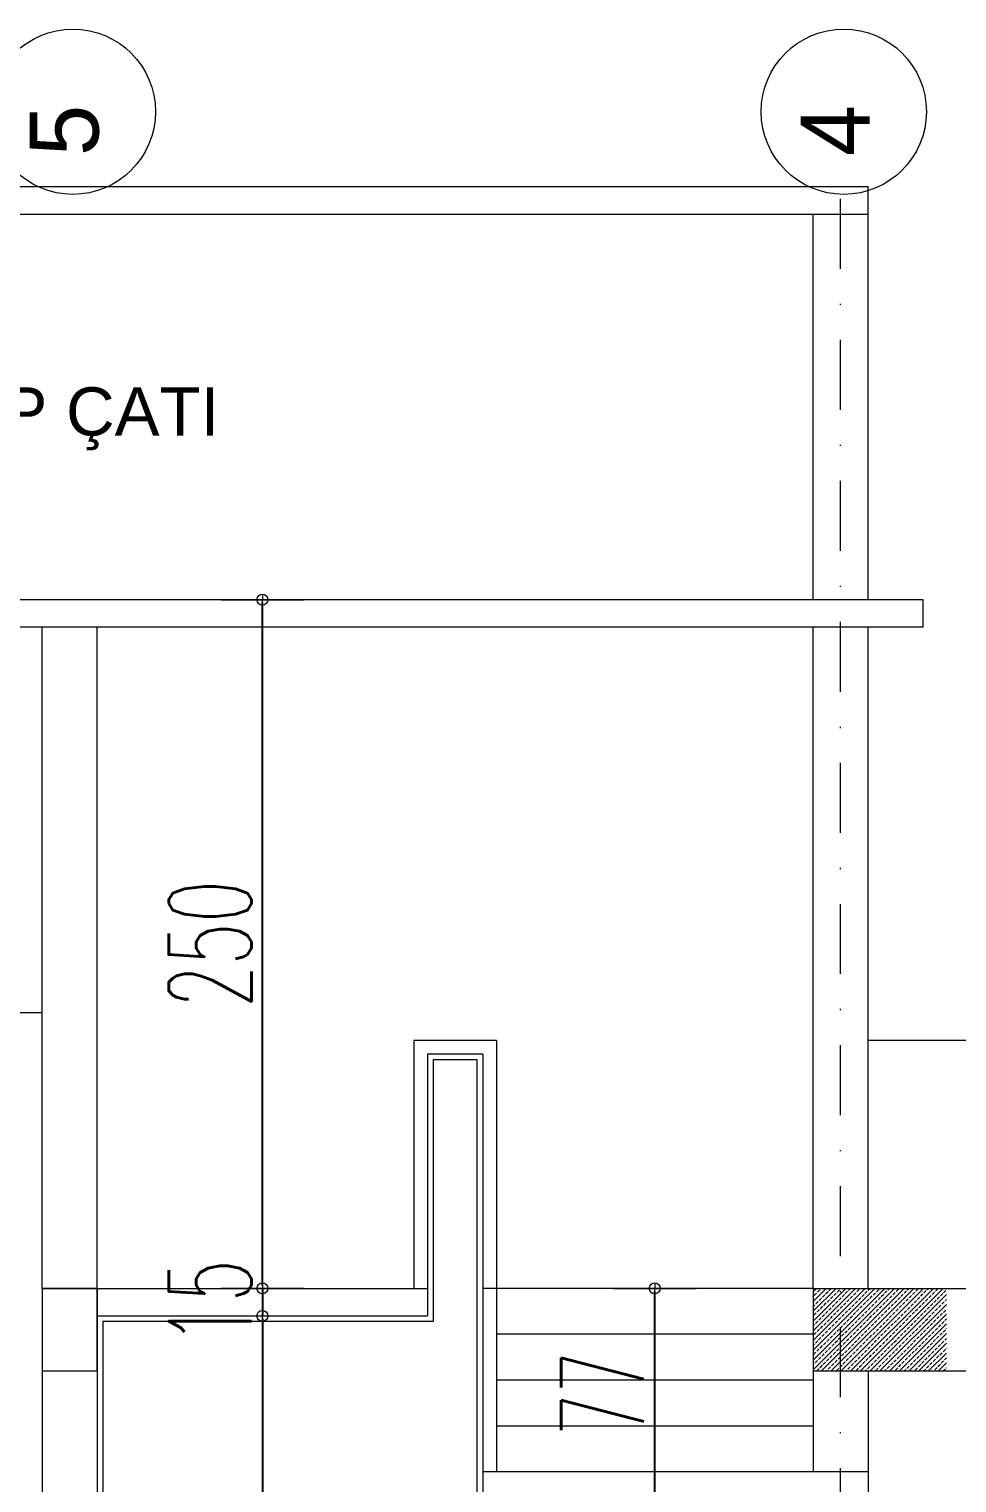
# Model space of a CAD drawing. Header units: millimetres. Extents: x -16104 to 67872, y -88009 to 12107.
# Drawn here: x 1018.9 to 1103.1, y 10328.6 to 10460.5 of the extents above; entities that cross this region are included whole.
import ezdxf

# ---------------------------------------------------------------- set-up
doc = ezdxf.new("R2010")
doc.units = ezdxf.units.MM
doc.linetypes.add('DASHDOTX2', pattern=[50.8, 25.4, -12.7, 0, -12.7])
doc.layers.get('0').update_dxf_attribs({"color": 241})
doc.layers.add('TARAMA', color=8, linetype='Continuous', lineweight=15)
doc.styles.add('DIM', font='Txttw.shx', dxfattribs={"width": 0.6})
doc.dimstyles.new('50', dxfattribs={"dimscale": 0, "dimtxt": 30, "dimasz": 1, "dimexe": 0, "dimexo": 2, "dimgap": 4, "dimtad": 1, "dimdec": 0, "dimzin": 0, "dimdsep": 46, "dimtxsty": 'DIM', "dimblk1": 'DOT', "dimblk2": 'DOT', "dimsah": 1, "dimcen": 1.5, "dimdle": 3, "dimse1": 1, "dimse2": 1, "dimclrd": 256, "dimclre": 9, "dimclrt": 256, "dimadec": 0, "dimazin": 0, "dimtfac": 0.24, "dimtdec": 0, "dimtix": 1, "dimtmove": 2, "dimatfit": 3, "dimldrblk": 'DOT', "dimfxl": 0, "dimtolj": 1, "dimtzin": 15, "dimarcsym": 0})

# ---------------------------------------------------------------- blocks, each defined once
blk = doc.blocks.new('DOT')
for p, q in [((0, 15), (0, -15)), ((-2, 0), (0, 0)), ((2, 0), (0, 0))]:
    blk.add_line(p, q)
blk.add_circle((0, 0), 2)
blk = doc.blocks.new('*D3182')
at = {"layer": 'Defpoints', "color": 0, "transparency": 16777216}
for p in [(63312.4, 3034.97), (63312.4, 3024.97), (63312.4, 3024.97)]:
    blk.add_point(p, dxfattribs=at)
at = {"layer": 'TARAMA', "lineweight": -2, "transparency": 16777216}
for p, q in [((63312.4, 3035.97), (63312.4, 3036.97)), ((63312.4, 3034.97), (63312.4, 3024.97)), ((63312.4, 3023.97), (63312.4, 3022.97))]:
    blk.add_line(p, q, dxfattribs=at)
for p, rotation in [((63312.4, 3034.97), 270), ((63312.4, 3024.97), 90)]:
    blk.add_blockref('DOT', p, dxfattribs=dict(at, rotation=rotation))
at = {"layer": 'TARAMA', "transparency": 16777216, "insert": (63293.4, 3029.97), "char_height": 30, "attachment_point": 5, "rotation": 90, "style": 'DIM'}
blk.add_mtext('\\A1;15', dxfattribs=at)
blk = doc.blocks.new('*D3183')
at = {"layer": 'Defpoints', "color": 0, "transparency": 16777216}
for p in [(63312.4, 3024.97), (63312.4, 2739.97), (63312.4, 2739.97)]:
    blk.add_point(p, dxfattribs=at)
at = {"layer": 'TARAMA', "lineweight": -2, "transparency": 16777216}
blk.add_line((63312.4, 3023.97), (63312.4, 2740.97), dxfattribs=at)
for p, rotation in [((63312.4, 3024.97), 90), ((63312.4, 2739.97), 270)]:
    blk.add_blockref('DOT', p, dxfattribs=dict(at, rotation=rotation))
at = {"layer": 'TARAMA', "transparency": 16777216, "insert": (63293.4, 2882.47), "char_height": 30, "attachment_point": 5, "rotation": 90, "style": 'DIM'}
blk.add_mtext('\\A1;285', dxfattribs=at)
blk = doc.blocks.new('*D3024')
at = {"layer": 'Defpoints', "color": 0, "transparency": 16777216}
for p in [(63454.9, 3034.97), (63454.9, 3034.97), (63454.9, 2958.33)]:
    blk.add_point(p, dxfattribs=at)
at = {"layer": 'TARAMA', "lineweight": -2, "transparency": 16777216}
blk.add_line((63454.9, 2959.33), (63454.9, 3033.97), dxfattribs=at)
for p, rotation in [((63454.9, 3034.97), 90), ((63454.9, 2958.33), 270)]:
    blk.add_blockref('DOT', p, dxfattribs=dict(at, rotation=rotation))
at = {"layer": 'TARAMA', "transparency": 16777216, "insert": (63435.9, 2996.65), "char_height": 30, "attachment_point": 5, "rotation": 90, "style": 'DIM'}
blk.add_mtext('\\A1;77', dxfattribs=at)
blk = doc.blocks.new('*D3218')
at = {"layer": 'Defpoints', "color": 0, "transparency": 16777216}
for p in [(63312.4, 3284.97), (63312.4, 3284.97), (63312.4, 3034.97)]:
    blk.add_point(p, dxfattribs=at)
at = {"layer": 'TARAMA', "lineweight": -2, "transparency": 16777216}
blk.add_line((63312.4, 3035.97), (63312.4, 3283.97), dxfattribs=at)
for p, rotation in [((63312.4, 3284.97), 90), ((63312.4, 3034.97), 270)]:
    blk.add_blockref('DOT', p, dxfattribs=dict(at, rotation=rotation))
at = {"layer": 'TARAMA', "transparency": 16777216, "insert": (63293.4, 3159.97), "char_height": 30, "attachment_point": 5, "rotation": 90, "style": 'DIM'}
blk.add_mtext('\\A1;250', dxfattribs=at)
blk = doc.blocks.new('UYH')
at = {"layer": 'TARAMA'}
for p, q in [((62867.71, 3434.97), (63532.4, 3434.97)), ((63532.4, 3284.97), (63532.4, 3434.97)), ((62867.71, 3424.97), (63532.4, 3424.97)), ((63512.4, 3284.97), (63512.4, 3424.97)), ((63552.4, 3284.97), (62847.71, 3284.97)), ((63552.4, 3274.97), (63552.4, 3284.97)), ((63552.4, 3274.97), (62847.71, 3274.97)), ((63232.4, 3034.97), (63232.4, 3274.97)), ((63252.4, 3034.97), (63252.4, 3274.97)), ((63512.4, 3034.97), (63512.4, 3274.97)), ((63532.4, 3034.97), (63532.4, 3274.97)), ((63232.4, 3134.97), (63072.71, 3134.97)), ((63367.4, 3124.97), (63367.4, 3034.97)), ((63397.4, 3124.97), (63367.4, 3124.97)), ((63397.4, 3124.97), (63397.4, 2968.33)), ((63902.4, 3124.97), (63532.4, 3124.97)), ((63372.4, 3119.97), (63372.4, 3024.97)), ((63392.4, 3119.97), (63372.4, 3119.97)), ((63392.4, 3119.97), (63392.4, 2958.33)), ((63232.4, 3034.97), (63252.4, 3034.97)), ((63232.4, 3034.97), (63232.4, 2739.97)), ((63252.4, 3034.97), (63252.4, 2739.97)), ((63252.4, 3034.97), (63372.4, 3034.97)), ((63512.4, 3034.97), (63392.4, 3034.97)), ((63512.4, 3033.7), (63513.67, 3034.97)), ((63512.4, 3030.16), (63517.2, 3034.97)), ((63512.4, 3026.63), (63520.74, 3034.97)), ((63512.4, 3023.09), (63524.27, 3034.97)), ((63512.4, 3019.56), (63527.81, 3034.97)), ((63512.4, 3016.02), (63531.35, 3034.97)), ((63512.4, 3012.48), (63534.88, 3034.97)), ((63512.4, 3008.95), (63538.42, 3034.97)), ((63512.4, 3005.41), (63541.95, 3034.97)), ((63512.4, 3034.97), (64576.9, 3034.97)), ((63512.4, 3034.97), (63512.4, 2968.33)), ((63515.2, 3034.74), (63515.43, 3034.97)), ((63515.49, 3004.97), (63545.49, 3034.97)), ((63518.17, 3034.17), (63518.97, 3034.97)), ((63519.02, 3004.97), (63549.02, 3034.97)), ((63522.34, 3034.81), (63522.5, 3034.97)), ((63522.56, 3004.97), (63552.56, 3034.97)), ((63525.31, 3034.24), (63526.04, 3034.97)), ((63526.09, 3004.97), (63556.09, 3034.97)), ((63529.48, 3034.88), (63529.58, 3034.97)), ((63529.63, 3004.97), (63559.63, 3034.97)), ((63532.45, 3034.31), (63533.11, 3034.97)), ((63536.63, 3034.95), (63536.65, 3034.97)), ((63539.6, 3034.38), (63540.18, 3034.97)), ((63546.74, 3034.45), (63547.25, 3034.97)), ((63553.88, 3034.52), (63554.32, 3034.97)), ((63512.4, 3031.93), (63512.44, 3031.98)), ((63512.8, 3032.33), (63513.65, 3033.18)), ((63513.36, 3029.36), (63514.21, 3030.21)), ((63514, 3033.53), (63514.85, 3034.38)), ((63514.56, 3030.56), (63515.41, 3031.41)), ((63515.77, 3031.77), (63516.62, 3032.62)), ((63516.33, 3028.8), (63517.18, 3029.65)), ((63516.97, 3032.97), (63517.82, 3033.82)), ((63517.53, 3030), (63518.38, 3030.85)), ((63518.74, 3031.2), (63519.59, 3032.05)), ((63519.94, 3032.4), (63520.79, 3033.25)), ((63520.5, 3029.43), (63521.35, 3030.28)), ((63521.14, 3033.61), (63521.99, 3034.45)), ((63521.71, 3030.64), (63522.55, 3031.48)), ((63522.91, 3031.84), (63523.76, 3032.69)), ((63523.47, 3028.87), (63524.32, 3029.72)), ((63524.11, 3033.04), (63524.96, 3033.89)), ((63524.68, 3030.07), (63525.52, 3030.92)), ((63525.88, 3031.27), (63526.73, 3032.12)), ((63527.08, 3032.47), (63527.93, 3033.32)), ((63527.65, 3029.5), (63528.49, 3030.35)), ((63528.28, 3033.68), (63529.13, 3034.52)), ((63528.85, 3030.71), (63529.7, 3031.55)), ((63530.05, 3031.91), (63530.9, 3032.76)), ((63530.62, 3028.94), (63531.46, 3029.79)), ((63531.25, 3033.11), (63532.1, 3033.96)), ((63531.82, 3030.14), (63532.67, 3030.99)), ((63533.02, 3031.34), (63533.87, 3032.19)), ((63533.17, 3004.97), (63560.9, 3032.7)), ((63534.22, 3032.54), (63535.07, 3033.39)), ((63534.79, 3029.57), (63535.64, 3030.42)), ((63535.42, 3033.75), (63536.27, 3034.6)), ((63535.99, 3030.78), (63536.84, 3031.63)), ((63537.19, 3031.98), (63538.04, 3032.83)), ((63537.76, 3029.01), (63538.61, 3029.86)), ((63538.39, 3033.18), (63539.24, 3034.03)), ((63538.96, 3030.21), (63539.81, 3031.06)), ((63540.16, 3031.41), (63541.01, 3032.26)), ((63541.36, 3032.62), (63542.21, 3033.46)), ((63541.93, 3029.65), (63542.78, 3030.49)), ((63542.57, 3033.82), (63543.41, 3034.67)), ((63543.13, 3030.85), (63543.98, 3031.7)), ((63544.33, 3032.05), (63545.18, 3032.9)), ((63544.9, 3029.08), (63545.75, 3029.93)), ((63545.54, 3033.25), (63546.38, 3034.1)), ((63546.1, 3030.28), (63546.95, 3031.13)), ((63547.3, 3031.48), (63548.15, 3032.33)), ((63548.51, 3032.69), (63549.35, 3033.53)), ((63549.07, 3029.72), (63549.92, 3030.56)), ((63549.71, 3033.89), (63550.56, 3034.74)), ((63550.27, 3030.92), (63551.12, 3031.77)), ((63551.48, 3032.12), (63552.32, 3032.97)), ((63552.04, 3029.15), (63552.89, 3030)), ((63552.68, 3033.32), (63553.53, 3034.17)), ((63553.24, 3030.35), (63554.09, 3031.2)), ((63554.45, 3031.55), (63555.29, 3032.4)), ((63555.65, 3032.76), (63556.5, 3033.61)), ((63556.21, 3029.79), (63557.06, 3030.64)), ((63556.85, 3033.96), (63557.7, 3034.81)), ((63557.42, 3030.99), (63558.26, 3031.84)), ((63558.62, 3032.19), (63559.47, 3033.04)), ((63559.18, 3029.22), (63560.03, 3030.07)), ((63559.82, 3033.39), (63560.67, 3034.24)), ((63560.39, 3030.42), (63560.9, 3030.94)), ((63252.4, 3024.97), (63372.4, 3024.97)), ((63512.4, 3028.4), (63513.01, 3029.01)), ((63512.73, 3025.19), (63513.57, 3026.04)), ((63513.93, 3026.39), (63514.78, 3027.24)), ((63515.13, 3027.59), (63515.98, 3028.44)), ((63515.7, 3024.62), (63516.54, 3025.47)), ((63516.9, 3025.83), (63517.75, 3026.68)), ((63518.1, 3027.03), (63518.95, 3027.88)), ((63518.67, 3024.06), (63519.51, 3024.91)), ((63519.3, 3028.23), (63520.15, 3029.08)), ((63519.87, 3025.26), (63520.72, 3026.11)), ((63521.07, 3026.46), (63521.92, 3027.31)), ((63521.64, 3023.49), (63522.48, 3024.34)), ((63522.27, 3027.67), (63523.12, 3028.51)), ((63522.84, 3024.7), (63523.69, 3025.54)), ((63524.04, 3025.9), (63524.89, 3026.75)), ((63525.24, 3027.1), (63526.09, 3027.95)), ((63525.81, 3024.13), (63526.66, 3024.98)), ((63526.44, 3028.3), (63527.29, 3029.15)), ((63527.01, 3025.33), (63527.86, 3026.18)), ((63528.21, 3026.53), (63529.06, 3027.38)), ((63528.78, 3023.56), (63529.63, 3024.41)), ((63529.41, 3027.74), (63530.26, 3028.58)), ((63529.98, 3024.77), (63530.83, 3025.61)), ((63531.18, 3025.97), (63532.03, 3026.82)), ((63532.38, 3027.17), (63533.23, 3028.02)), ((63532.95, 3024.2), (63533.8, 3025.05)), ((63533.59, 3028.37), (63534.43, 3029.22)), ((63534.15, 3025.4), (63535, 3026.25)), ((63535.35, 3026.6), (63536.2, 3027.45)), ((63535.92, 3023.64), (63536.77, 3024.48)), ((63536.56, 3027.81), (63537.4, 3028.66)), ((63536.7, 3004.97), (63560.9, 3029.16)), ((63537.12, 3024.84), (63537.97, 3025.69)), ((63538.32, 3026.04), (63539.17, 3026.89)), ((63539.53, 3027.24), (63540.37, 3028.09)), ((63540.09, 3024.27), (63540.94, 3025.12)), ((63540.24, 3004.97), (63560.9, 3025.63)), ((63540.73, 3028.44), (63541.58, 3029.29)), ((63541.29, 3025.47), (63542.14, 3026.32)), ((63542.5, 3026.68), (63543.34, 3027.52)), ((63543.06, 3023.71), (63543.91, 3024.55)), ((63543.7, 3027.88), (63544.55, 3028.73)), ((63544.26, 3024.91), (63545.11, 3025.76)), ((63545.47, 3026.11), (63546.31, 3026.96)), ((63546.67, 3027.31), (63547.52, 3028.16)), ((63547.23, 3024.34), (63548.08, 3025.19)), ((63547.87, 3028.51), (63548.72, 3029.36)), ((63548.43, 3025.54), (63549.28, 3026.39)), ((63549.64, 3026.75), (63550.49, 3027.59)), ((63550.2, 3023.78), (63551.05, 3024.62)), ((63550.84, 3027.95), (63551.69, 3028.8)), ((63551.4, 3024.98), (63552.25, 3025.83)), ((63552.61, 3026.18), (63553.46, 3027.03)), ((63553.81, 3027.38), (63554.66, 3028.23)), ((63554.37, 3024.41), (63555.22, 3025.26)), ((63555.01, 3028.58), (63555.86, 3029.43)), ((63555.58, 3025.61), (63556.43, 3026.46)), ((63556.78, 3026.82), (63557.63, 3027.67)), ((63557.34, 3023.85), (63558.19, 3024.7)), ((63557.98, 3028.02), (63558.83, 3028.87)), ((63558.55, 3025.05), (63559.4, 3025.9)), ((63559.75, 3026.25), (63560.6, 3027.1)), ((63512.4, 3021.33), (63512.94, 3021.87)), ((63513.29, 3022.22), (63514.14, 3023.07)), ((63513.86, 3019.25), (63514.71, 3020.1)), ((63514.49, 3023.42), (63515.34, 3024.27)), ((63515.06, 3020.45), (63515.91, 3021.3)), ((63516.26, 3021.66), (63517.11, 3022.5)), ((63516.83, 3018.69), (63517.68, 3019.53)), ((63517.46, 3022.86), (63518.31, 3023.71)), ((63518.03, 3019.89), (63518.88, 3020.74)), ((63519.23, 3021.09), (63520.08, 3021.94)), ((63520.43, 3022.29), (63521.28, 3023.14)), ((63521, 3019.32), (63521.85, 3020.17)), ((63522.2, 3020.52), (63523.05, 3021.37)), ((63523.4, 3021.73), (63524.25, 3022.57)), ((63523.97, 3018.76), (63524.82, 3019.6)), ((63524.61, 3022.93), (63525.45, 3023.78)), ((63525.17, 3019.96), (63526.02, 3020.81)), ((63526.37, 3021.16), (63527.22, 3022.01)), ((63526.94, 3018.19), (63527.79, 3019.04)), ((63527.58, 3022.36), (63528.42, 3023.21)), ((63528.14, 3019.39), (63528.99, 3020.24)), ((63529.34, 3020.59), (63530.19, 3021.44)), ((63530.55, 3021.8), (63531.39, 3022.65)), ((63531.11, 3018.83), (63531.96, 3019.68)), ((63531.75, 3023), (63532.6, 3023.85)), ((63532.31, 3020.03), (63533.16, 3020.88)), ((63533.52, 3021.23), (63534.36, 3022.08)), ((63534.08, 3018.26), (63534.93, 3019.11)), ((63534.72, 3022.43), (63535.57, 3023.28)), ((63535.28, 3019.46), (63536.13, 3020.31)), ((63536.48, 3020.67), (63537.33, 3021.51)), ((63537.69, 3021.87), (63538.54, 3022.72)), ((63538.25, 3018.9), (63539.1, 3019.75)), ((63538.89, 3023.07), (63539.74, 3023.92)), ((63539.45, 3020.1), (63540.3, 3020.95)), ((63540.66, 3021.3), (63541.51, 3022.15)), ((63541.22, 3018.33), (63542.07, 3019.18)), ((63541.86, 3022.5), (63542.71, 3023.35)), ((63542.42, 3019.53), (63543.27, 3020.38)), ((63543.63, 3020.74), (63544.48, 3021.58)), ((63543.77, 3004.97), (63560.9, 3022.09)), ((63544.83, 3021.94), (63545.68, 3022.79)), ((63545.39, 3018.97), (63546.24, 3019.82)), ((63546.03, 3023.14), (63546.88, 3023.99)), ((63546.6, 3020.17), (63547.45, 3021.02)), ((63547.8, 3021.37), (63548.65, 3022.22)), ((63548.36, 3018.4), (63549.21, 3019.25)), ((63549, 3022.57), (63549.85, 3023.42)), ((63549.57, 3019.6), (63550.41, 3020.45)), ((63550.77, 3020.81), (63551.62, 3021.66)), ((63551.97, 3022.01), (63552.82, 3022.86)), ((63552.54, 3019.04), (63553.38, 3019.89)), ((63553.17, 3023.21), (63554.02, 3024.06)), ((63553.74, 3020.24), (63554.59, 3021.09)), ((63554.94, 3021.44), (63555.79, 3022.29)), ((63555.51, 3018.47), (63556.35, 3019.32)), ((63556.14, 3022.65), (63556.99, 3023.49)), ((63556.71, 3019.68), (63557.56, 3020.52)), ((63557.91, 3020.88), (63558.76, 3021.73)), ((63559.11, 3022.08), (63559.96, 3022.93)), ((63559.68, 3019.11), (63560.53, 3019.96)), ((63560.31, 3023.28), (63560.9, 3023.86)), ((63560.88, 3020.31), (63560.9, 3020.33)), ((63512.4, 3018.31), (63397.4, 3018.31)), ((63512.4, 3014.26), (63512.87, 3014.73)), ((63512.66, 3018.05), (63513.5, 3018.9)), ((63513.22, 3015.08), (63514.07, 3015.93)), ((63514.42, 3016.28), (63515.27, 3017.13)), ((63514.99, 3013.31), (63515.84, 3014.16)), ((63515.63, 3017.48), (63516.47, 3018.33)), ((63516.19, 3014.51), (63517.04, 3015.36)), ((63517.39, 3015.72), (63518.24, 3016.56)), ((63518.6, 3016.92), (63519.44, 3017.77)), ((63519.16, 3013.95), (63520.01, 3014.8)), ((63519.8, 3018.12), (63520.65, 3018.97)), ((63520.36, 3015.15), (63521.21, 3016)), ((63521.56, 3016.35), (63522.41, 3017.2)), ((63522.13, 3013.38), (63522.98, 3014.23)), ((63522.77, 3017.55), (63523.62, 3018.4)), ((63523.33, 3014.58), (63524.18, 3015.43)), ((63524.53, 3015.79), (63525.38, 3016.63)), ((63525.74, 3016.99), (63526.59, 3017.84)), ((63526.3, 3014.02), (63527.15, 3014.87)), ((63527.5, 3015.22), (63528.35, 3016.07)), ((63528.71, 3016.42), (63529.56, 3017.27)), ((63529.27, 3013.45), (63530.12, 3014.3)), ((63529.91, 3017.62), (63530.76, 3018.47)), ((63530.47, 3014.65), (63531.32, 3015.5)), ((63531.68, 3015.86), (63532.53, 3016.71)), ((63532.88, 3017.06), (63533.73, 3017.91)), ((63533.44, 3014.09), (63534.29, 3014.94)), ((63534.65, 3015.29), (63535.49, 3016.14)), ((63535.85, 3016.49), (63536.7, 3017.34)), ((63536.41, 3013.52), (63537.26, 3014.37)), ((63537.05, 3017.7), (63537.9, 3018.54)), ((63537.62, 3014.73), (63538.46, 3015.57)), ((63538.82, 3015.93), (63539.67, 3016.78)), ((63539.38, 3012.96), (63540.23, 3013.81)), ((63540.02, 3017.13), (63540.87, 3017.98)), ((63540.59, 3014.16), (63541.43, 3015.01)), ((63541.79, 3015.36), (63542.64, 3016.21)), ((63542.99, 3016.56), (63543.84, 3017.41)), ((63543.56, 3013.59), (63544.4, 3014.44)), ((63544.19, 3017.77), (63545.04, 3018.61)), ((63544.76, 3014.8), (63545.61, 3015.64)), ((63545.96, 3016), (63546.81, 3016.85)), ((63546.53, 3013.03), (63547.37, 3013.88)), ((63547.16, 3017.2), (63548.01, 3018.05)), ((63547.31, 3004.97), (63560.9, 3018.56)), ((63547.73, 3014.23), (63548.58, 3015.08)), ((63548.93, 3015.43), (63549.78, 3016.28)), ((63550.13, 3016.63), (63550.98, 3017.48)), ((63550.7, 3013.66), (63551.55, 3014.51)), ((63550.84, 3004.97), (63560.9, 3015.02)), ((63551.33, 3017.84), (63552.18, 3018.69)), ((63551.9, 3014.87), (63552.75, 3015.72)), ((63553.1, 3016.07), (63553.95, 3016.92)), ((63553.67, 3013.1), (63554.52, 3013.95)), ((63554.3, 3017.27), (63555.15, 3018.12)), ((63554.87, 3014.3), (63555.72, 3015.15)), ((63556.07, 3015.5), (63556.92, 3016.35)), ((63557.27, 3016.71), (63558.12, 3017.55)), ((63557.84, 3013.74), (63558.69, 3014.58)), ((63558.48, 3017.91), (63559.32, 3018.76)), ((63559.04, 3014.94), (63559.89, 3015.79)), ((63560.24, 3016.14), (63560.9, 3016.79)), ((63512.58, 3010.91), (63513.43, 3011.76)), ((63513.15, 3007.94), (63514, 3008.79)), ((63513.79, 3012.11), (63514.64, 3012.96)), ((63514.35, 3009.14), (63515.2, 3009.99)), ((63515.55, 3010.34), (63516.4, 3011.19)), ((63516.76, 3011.54), (63517.61, 3012.39)), ((63517.32, 3008.57), (63518.17, 3009.42)), ((63517.96, 3012.75), (63518.81, 3013.59)), ((63518.52, 3009.78), (63519.37, 3010.62)), ((63519.73, 3010.98), (63520.57, 3011.83)), ((63520.29, 3008.01), (63521.14, 3008.86)), ((63520.93, 3012.18), (63521.78, 3013.03)), ((63521.49, 3009.21), (63522.34, 3010.06)), ((63522.7, 3010.41), (63523.54, 3011.26)), ((63523.9, 3011.61), (63524.75, 3012.46)), ((63524.46, 3008.64), (63525.31, 3009.49)), ((63525.1, 3012.82), (63525.95, 3013.66)), ((63525.67, 3009.85), (63526.51, 3010.69)), ((63526.87, 3011.05), (63527.72, 3011.9)), ((63527.43, 3008.08), (63528.28, 3008.93)), ((63528.07, 3012.25), (63528.92, 3013.1)), ((63528.64, 3009.28), (63529.48, 3010.13)), ((63529.84, 3010.48), (63530.69, 3011.33)), ((63531.04, 3011.68), (63531.89, 3012.53)), ((63531.61, 3008.72), (63532.45, 3009.56)), ((63532.24, 3012.89), (63533.09, 3013.74)), ((63532.81, 3009.92), (63533.66, 3010.77)), ((63534.01, 3011.12), (63534.86, 3011.97)), ((63534.58, 3008.15), (63535.42, 3009)), ((63535.21, 3012.32), (63536.06, 3013.17)), ((63535.78, 3009.35), (63536.63, 3010.2)), ((63536.98, 3010.55), (63537.83, 3011.4)), ((63538.18, 3011.76), (63539.03, 3012.6)), ((63538.75, 3008.79), (63539.6, 3009.63)), ((63539.95, 3009.99), (63540.8, 3010.84)), ((63541.15, 3011.19), (63542, 3012.04)), ((63541.72, 3008.22), (63542.57, 3009.07)), ((63542.35, 3012.39), (63543.2, 3013.24)), ((63542.92, 3009.42), (63543.77, 3010.27)), ((63544.12, 3010.62), (63544.97, 3011.47)), ((63544.69, 3007.65), (63545.54, 3008.5)), ((63545.32, 3011.83), (63546.17, 3012.67)), ((63545.89, 3008.86), (63546.74, 3009.71)), ((63547.09, 3010.06), (63547.94, 3010.91)), ((63548.29, 3011.26), (63549.14, 3012.11)), ((63548.86, 3008.29), (63549.71, 3009.14)), ((63549.5, 3012.46), (63550.34, 3013.31)), ((63550.06, 3009.49), (63550.91, 3010.34)), ((63551.26, 3010.69), (63552.11, 3011.54)), ((63551.83, 3007.73), (63552.68, 3008.57)), ((63552.47, 3011.9), (63553.31, 3012.75)), ((63553.03, 3008.93), (63553.88, 3009.78)), ((63554.23, 3010.13), (63555.08, 3010.98)), ((63554.38, 3004.97), (63560.9, 3011.49)), ((63555.44, 3011.33), (63556.28, 3012.18)), ((63556, 3008.36), (63556.85, 3009.21)), ((63556.64, 3012.53), (63557.49, 3013.38)), ((63557.2, 3009.56), (63558.05, 3010.41)), ((63558.41, 3010.77), (63559.25, 3011.61)), ((63558.97, 3007.8), (63559.82, 3008.64)), ((63559.61, 3011.97), (63560.46, 3012.82)), ((63560.17, 3009), (63560.9, 3009.72)), ((63560.81, 3013.17), (63560.9, 3013.26)), ((63232.4, 3004.97), (63252.4, 3004.97)), ((63512.4, 3007.18), (63512.8, 3007.58)), ((63512.4, 3004.97), (64576.9, 3004.97)), ((63513.72, 3004.97), (63514.56, 3005.82)), ((63514.92, 3006.17), (63515.77, 3007.02)), ((63516.12, 3007.37), (63516.97, 3008.22)), ((63517.25, 3004.97), (63517.53, 3005.25)), ((63517.89, 3005.6), (63518.74, 3006.45)), ((63519.09, 3006.81), (63519.94, 3007.65)), ((63520.86, 3005.04), (63521.71, 3005.89)), ((63522.06, 3006.24), (63522.91, 3007.09)), ((63523.26, 3007.44), (63524.11, 3008.29)), ((63524.32, 3004.97), (63524.68, 3005.32)), ((63525.03, 3005.67), (63525.88, 3006.52)), ((63526.23, 3006.88), (63527.08, 3007.73)), ((63528, 3005.11), (63528.85, 3005.96)), ((63529.2, 3006.31), (63530.05, 3007.16)), ((63530.4, 3007.51), (63531.25, 3008.36)), ((63531.4, 3004.97), (63531.82, 3005.39)), ((63532.17, 3005.75), (63533.02, 3006.59)), ((63532.4, 3004.97), (63532.4, 2739.97)), ((63533.37, 3006.95), (63534.22, 3007.8)), ((63535.14, 3005.18), (63535.99, 3006.03)), ((63536.34, 3006.38), (63537.19, 3007.23)), ((63537.55, 3007.58), (63538.39, 3008.43)), ((63538.47, 3004.97), (63538.96, 3005.46)), ((63539.31, 3005.82), (63540.16, 3006.66)), ((63540.52, 3007.02), (63541.36, 3007.87)), ((63542.28, 3005.25), (63543.13, 3006.1)), ((63543.49, 3006.45), (63544.33, 3007.3)), ((63545.54, 3004.97), (63546.1, 3005.53)), ((63546.46, 3005.89), (63547.3, 3006.74)), ((63547.66, 3007.09), (63548.51, 3007.94)), ((63549.42, 3005.32), (63550.27, 3006.17)), ((63550.63, 3006.52), (63551.48, 3007.37)), ((63552.61, 3004.97), (63553.24, 3005.6)), ((63553.6, 3005.96), (63554.45, 3006.81)), ((63554.8, 3007.16), (63555.65, 3008.01)), ((63556.14, 3004.97), (63556.21, 3005.04)), ((63556.57, 3005.39), (63557.42, 3006.24)), ((63557.77, 3006.59), (63558.62, 3007.44)), ((63557.91, 3004.97), (63560.9, 3007.95)), ((63559.68, 3004.97), (63560.39, 3005.67)), ((63560.74, 3006.03), (63560.9, 3006.19)), ((63512.4, 3001.65), (63397.4, 3001.65)), ((63512.4, 2984.99), (63397.4, 2984.99)), ((63532.4, 2968.33), (63392.4, 2968.33))]:
    blk.add_line(p, q, dxfattribs=at)
at = {"layer": 'TARAMA', "linetype": 'DASHDOTX2'}
blk.add_line((63522.39, 537.89), (63522.39, 3431.58), dxfattribs=at)
at = {"layer": 'TARAMA'}
blk.add_lwpolyline([(63254.4, 2741.97), (63365.4, 2741.97), (63365.4, 2831.97), (63399.4, 2831.97), (63399.4, 2741.97), (63510.4, 2741.97), (63510.4, 2956.33), (63390.4, 2956.33), (63390.4, 3117.97), (63374.4, 3117.97), (63374.4, 3022.97), (63254.4, 3022.97)], close=True, dxfattribs=at)
for points in [[(63252.4, 3034.97), (63232.4, 3034.97)], [(63232.4, 3004.97), (63252.4, 3004.97), (63252.4, 3034.97)]]:
    blk.add_lwpolyline(points, dxfattribs=at)
at = {"layer": 'TARAMA', "linetype": 'ByBlock'}
for centre in [(63243.56, 3462.13), (63523.56, 3462.13)]:
    blk.add_circle(centre, 30, dxfattribs=at)
at = {"layer": 'TARAMA', "char_height": 25, "width": 35.6591, "attachment_point": 1, "rotation": 90}
for s, insert in [('5', (63227.9, 3446.04)), ('4', (63507.9, 3446.04))]:
    blk.add_mtext(s, dxfattribs=dict(at, insert=insert))
at = {"layer": 'TARAMA', "insert": (63296.76, 3339.17), "char_height": 17.5, "width": 1076.8413, "attachment_point": 9}
blk.add_mtext('{\\fArial|b0|i0|c162|p34;KONS.AHŞAP ÇATI}', dxfattribs=at)
at = {"layer": 'TARAMA'}
for base, p1, p2, picture, middle in [((63312.4, 3284.97), (63312.4, 3034.97), (63312.4, 3284.97), '*D3218', (63293.4, 3159.97)), ((63454.9, 3034.97), (63454.9, 2958.33), (63454.9, 3034.97), '*D3024', (63435.9, 2996.65)), ((63312.4, 2739.97), (63312.4, 3024.97), (63312.4, 2739.97), '*D3183', (63293.4, 2882.47))]:
    dim = blk.add_linear_dim(base=base, p1=p1, p2=p2, angle=90, dimstyle='50', override={"dimscale": 1}, dxfattribs=at)
    dim.commit()
    dim.dimension.update_dxf_attribs({"geometry": picture, "text_midpoint": middle})
dim = blk.add_linear_dim(base=(63312.4, 3024.97), p1=(63312.4, 3034.97), p2=(63312.4, 3024.97), angle=90, text='15', dimstyle='50', override={"dimscale": 1}, dxfattribs=at)
dim.commit()
dim.dimension.update_dxf_attribs({"geometry": '*D3182', "text_midpoint": (63293.4, 3029.97)})

msp = doc.modelspace()

# ---------------------------------------------------------------- block references
at = {"xscale": 0.25, "yscale": 0.25, "zscale": 0.25}
msp.add_blockref('UYH', (-14788.06, 9587.5), dxfattribs=at)

doc.saveas('drawing.dxf')
